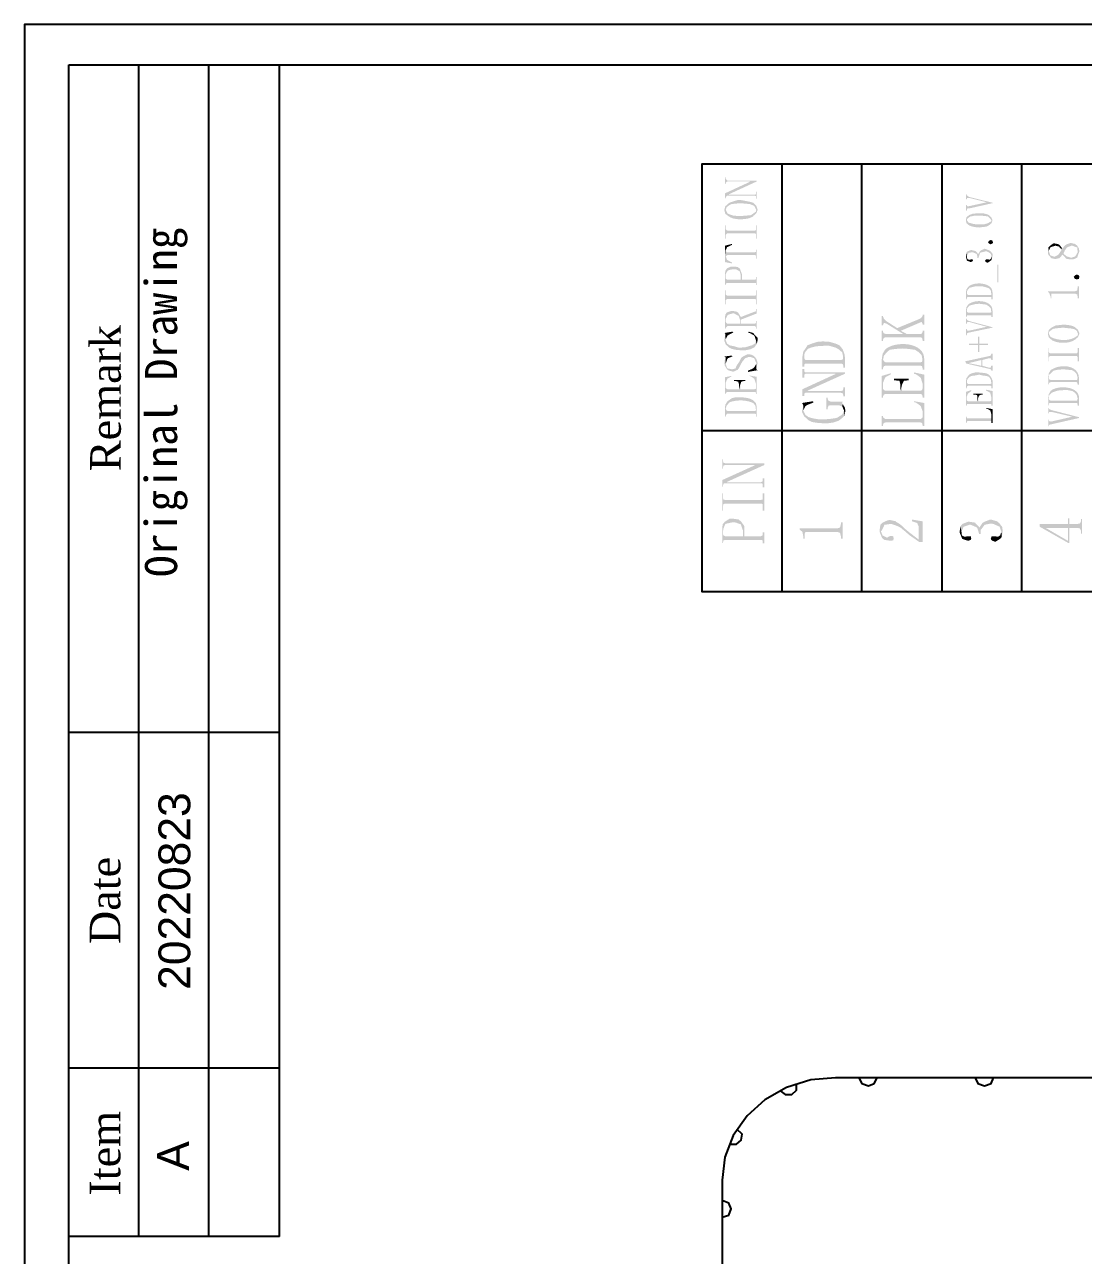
# Model space of a CAD drawing. Header units: millimetres. Extents: x 19 to 191, y 8 to 260.
# Drawn here: x 19.3 to 69.8, y 201.3 to 260.1 of the extents above; entities that cross this region are included whole.
import ezdxf

# ---------------------------------------------------------------- set-up
doc = ezdxf.new("R2010")
doc.units = ezdxf.units.MM
doc.layers.get('0').update_dxf_attribs({"linetype": 'CONTINUOUS'})

msp = doc.modelspace()

# ---------------------------------------------------------------- hatches: boundary and pattern name
for points in [[(52.726167, 252.821722), (52.726167, 252.504222), (52.7685, 252.504222), (52.7685, 252.567722), (52.810833, 252.610056), (52.853167, 252.631222), (53.9115, 252.631222), (53.9115, 252.610056), (54.250167, 252.631222), (54.250167, 252.673556), (52.853167, 252.673556), (52.810833, 252.715889), (52.7685, 252.758222), (52.7685, 252.821722)], [(52.726167, 252.059722), (52.726167, 251.826889), (52.7685, 251.826889), (52.7685, 251.869222), (52.810833, 251.932722), (52.853167, 251.953889), (52.916667, 252.017389), (54.250167, 252.631222), (53.9115, 252.610056)], [(52.705, 251.276556), (52.705, 251.255389), (52.747333, 251.086056), (52.7685, 251.276556), (52.810833, 251.403556), (52.959, 251.509389), (53.043667, 251.551722), (53.255333, 251.572889), (53.488167, 251.594056), (53.678667, 251.572889), (53.9115, 251.551722), (54.080833, 251.488222), (54.144333, 251.445889), (54.229, 251.276556), (54.229, 251.107222), (54.2925, 251.276556), (54.229, 251.467056), (54.080833, 251.615222), (53.932667, 251.657556), (53.721, 251.699889), (53.488167, 251.742222), (53.34, 251.742222), (53.128333, 251.678722), (52.937833, 251.615222), (52.916667, 251.594056), (52.747333, 251.445889)], [(52.853167, 251.953889), (54.144333, 251.953889), (54.207833, 251.932722), (54.207833, 251.805722), (54.250167, 251.805722), (54.250167, 252.144389), (54.207833, 252.144389), (54.207833, 252.017389), (54.144333, 251.996222), (52.916667, 251.996222), (52.916667, 252.017389)], [(52.747333, 251.086056), (52.916667, 250.959056), (53.019362, 250.902373), (53.135378, 250.862383), (53.26077, 250.837327), (53.391594, 250.825441), (53.523906, 250.824966), (53.653763, 250.834139), (53.77722, 250.851201), (53.890333, 250.874389), (54.080833, 250.959056), (54.080833, 250.980222), (54.229, 251.107222), (54.229, 251.276556), (54.207833, 251.191889), (54.0385, 251.064889), (53.975, 251.022556), (53.763333, 251.001389), (53.488167, 250.980222), (53.361167, 250.980222), (53.128333, 251.001389), (52.937833, 251.064889), (52.853167, 251.107222), (52.7685, 251.276556)], [(52.726167, 250.535722), (52.726167, 249.900722), (52.7685, 249.900722), (52.7685, 250.091222), (52.810833, 250.133556), (52.853167, 250.154722), (54.144333, 250.154722), (54.207833, 250.133556), (54.207833, 249.900722), (54.250167, 249.900722), (54.250167, 250.535722), (54.207833, 250.535722), (54.207833, 250.302889), (54.144333, 250.281722), (52.853167, 250.281722), (52.810833, 250.302889), (52.7685, 250.345222), (52.7685, 250.535722)], [(52.726167, 249.562056), (52.7685, 249.054056), (52.7685, 249.329222), (52.832, 249.498556), (52.853167, 249.498556), (53.064833, 249.604389), (53.064833, 249.646722)], [(52.726167, 249.562056), (52.726167, 248.778889), (53.064833, 248.715389), (53.064833, 248.757722), (53.0225, 248.778889), (52.832, 248.884722), (52.7685, 249.054056)], [(52.7685, 249.054056), (52.810833, 249.096389), (52.874333, 249.117556), (54.144333, 249.117556), (54.207833, 249.096389), (54.207833, 248.948222), (54.250167, 248.948222), (54.250167, 249.371556), (54.207833, 249.371556), (54.207833, 249.265722), (54.144333, 249.244556), (52.810833, 249.244556), (52.7685, 249.329222)], [(52.726167, 248.143889), (52.726167, 247.678222), (52.7685, 247.678222), (52.7685, 248.207389), (52.853167, 248.355556), (52.916667, 248.397889), (53.128333, 248.440222), (53.255333, 248.440222), (53.4035, 248.355556), (53.445833, 248.313222), (53.488167, 248.122722), (53.488167, 247.932222), (53.509333, 248.292056), (53.445833, 248.461389), (53.34, 248.546056), (53.128333, 248.567222), (53.0225, 248.567222), (52.832, 248.482556), (52.747333, 248.355556)], [(52.7685, 247.720556), (52.810833, 247.784056), (54.207833, 247.784056), (54.207833, 247.678222), (54.250167, 247.678222), (54.250167, 248.059222), (54.207833, 248.059222), (54.207833, 247.953389), (54.144333, 247.932222), (53.551667, 247.932222), (53.551667, 248.165056), (53.509333, 248.292056), (53.488167, 247.932222), (52.853167, 247.932222), (52.810833, 247.953389), (52.7685, 247.995722), (52.7685, 248.122722)], [(52.726167, 247.424222), (52.726167, 246.768056), (52.7685, 246.768056), (52.7685, 246.958556), (52.810833, 247.000889), (52.853167, 247.022056), (54.144333, 247.022056), (54.207833, 247.000889), (54.207833, 246.768056), (54.250167, 246.768056), (54.250167, 247.424222), (54.207833, 247.424222), (54.207833, 247.191389), (54.144333, 247.170222), (52.853167, 247.170222), (52.810833, 247.191389), (52.7685, 247.233722), (52.7685, 247.424222)], [(52.726167, 246.048389), (52.726167, 245.603889), (52.7685, 245.603889), (52.7685, 246.069556), (52.853167, 246.238889), (52.874333, 246.260056), (53.086, 246.323556), (53.170667, 246.323556), (53.361167, 246.217722), (53.382333, 246.217722), (53.445833, 246.027222), (53.445833, 245.836722), (53.467, 246.196556), (53.361167, 246.365889), (53.297667, 246.408222), (53.086, 246.450556), (52.980167, 246.429389), (52.810833, 246.365889), (52.747333, 246.260056)], [(53.488167, 246.154222), (53.488167, 246.027222), (54.250167, 246.323556), (54.250167, 246.535222), (54.207833, 246.535222), (54.207833, 246.429389), (54.144333, 246.408222)], [(52.7685, 245.646222), (52.853167, 245.730889), (54.144333, 245.730889), (54.207833, 245.688556), (54.207833, 245.603889), (54.250167, 245.603889), (54.250167, 245.963722), (54.207833, 245.963722), (54.207833, 245.857889), (54.144333, 245.836722), (53.488167, 245.836722), (53.488167, 246.154222), (53.467, 246.196556), (53.445833, 245.836722), (52.853167, 245.836722), (52.810833, 245.857889), (52.7685, 245.921389), (52.7685, 246.006056)], [(60.219167, 246.196556), (60.219167, 245.752056), (60.282667, 245.752056), (60.282667, 245.773222), (60.325, 245.879056), (60.452, 245.836722), (61.235167, 245.349889), (61.4045, 245.349889), (61.129333, 245.498056), (60.96, 245.625056), (60.430833, 245.963722), (60.325, 246.069556), (60.282667, 246.175389), (60.282667, 246.196556)], [(60.96, 245.625056), (61.129333, 245.498056), (62.018333, 245.879056), (62.124167, 245.921389), (62.1665, 245.836722), (62.1665, 245.794389), (62.251167, 245.794389), (62.251167, 246.260056), (62.1665, 246.260056), (62.1665, 246.196556), (62.145333, 246.154222), (62.0395, 246.069556)], [(52.705, 245.392222), (52.747333, 245.349889), (52.747333, 245.286389), (52.7685, 245.053556), (52.7685, 245.095889), (52.853167, 245.265222), (52.916667, 245.307556), (53.128333, 245.413389), (53.086, 245.455722)], [(52.705, 245.074722), (52.705, 245.011222), (52.7685, 244.841889), (52.937833, 244.693722), (53.064833, 244.630222), (53.255333, 244.587889), (53.488167, 244.566722), (53.721, 244.566722), (53.932667, 244.609056), (54.102, 244.693722), (54.123167, 244.693722), (54.250167, 244.863056), (54.207833, 245.053556), (54.186667, 244.905389), (54.017333, 244.799556), (53.932667, 244.778389), (53.721, 244.714889), (53.488167, 244.693722), (53.382333, 244.693722), (53.170667, 244.757222), (52.959, 244.799556), (52.832, 244.884222), (52.7685, 245.053556), (52.747333, 245.286389), (52.726167, 245.201722)], [(53.826833, 245.413389), (53.9115, 245.392222), (54.102, 245.286389), (54.144333, 245.244056), (54.207833, 245.053556), (54.250167, 244.863056), (54.2925, 245.053556), (54.2925, 245.159389), (54.144333, 245.307556), (54.080833, 245.392222), (53.869167, 245.455722)], [(60.219167, 245.498056), (60.219167, 245.011222), (60.282667, 245.011222), (60.282667, 245.074722), (60.325, 245.159389), (60.3885, 245.180556), (62.081833, 245.180556), (62.145333, 245.159389), (62.1665, 245.074722), (62.1665, 245.011222), (62.251167, 245.011222), (62.251167, 245.498056), (62.1665, 245.498056), (62.1665, 245.434556), (62.145333, 245.371056), (62.081833, 245.349889), (60.3885, 245.349889), (60.325, 245.371056), (60.282667, 245.434556), (60.282667, 245.498056)], [(56.430333, 244.249222), (56.430333, 243.783556), (56.515, 243.783556), (56.515, 244.249222), (56.536167, 244.439722), (56.684333, 244.630222), (56.8325, 244.693722), (57.0865, 244.757222), (57.425167, 244.778389), (57.7215, 244.778389), (58.017833, 244.693722), (58.166, 244.609056), (58.335333, 244.460889), (58.377667, 244.228056), (58.377667, 243.741222), (58.462333, 243.741222), (58.462333, 244.228056), (58.441167, 244.376222), (58.3565, 244.609056), (58.208333, 244.799556), (58.017833, 244.884222), (57.7215, 244.968889), (57.404, 244.990056), (57.15, 244.968889), (56.874833, 244.884222), (56.663167, 244.799556), (56.620833, 244.714889), (56.472667, 244.503222)], [(60.219167, 244.122222), (60.219167, 243.656556), (60.282667, 243.656556), (60.282667, 244.122222), (60.325, 244.312722), (60.494333, 244.503222), (60.600167, 244.587889), (60.875333, 244.630222), (61.214, 244.651389), (61.510333, 244.630222), (61.806667, 244.587889), (61.976, 244.482056), (62.124167, 244.333889), (62.1665, 244.101056), (62.1665, 243.635389), (62.251167, 243.635389), (62.251167, 244.101056), (62.241077, 244.258445), (62.199866, 244.39608), (62.131166, 244.514605), (62.038607, 244.614661), (61.92582, 244.696894), (61.796435, 244.761945), (61.654083, 244.81046), (61.502396, 244.84308), (61.345003, 244.860449), (61.185537, 244.863211), (61.027626, 244.852008), (60.874903, 244.827486), (60.730998, 244.790286), (60.599542, 244.741052), (60.484166, 244.680427), (60.3885, 244.609056), (60.2615, 244.397389)], [(52.705, 243.931722), (52.726167, 243.825889), (52.832, 243.656556), (52.874333, 243.614222), (53.086, 243.550722), (53.1495, 243.550722), (53.34, 243.635389), (53.4035, 243.720056), (53.509333, 243.931722), (53.572833, 244.037556), (53.699833, 244.185722), (53.869167, 244.249222), (53.932667, 244.249222), (54.123167, 244.185722), (54.144333, 244.143389), (54.229, 243.952889), (54.229, 243.698889), (54.250167, 243.825889), (54.2925, 243.952889), (54.268297, 244.051211), (54.235532, 244.137204), (54.19325, 244.210548), (54.140497, 244.270918), (54.076317, 244.317993), (53.999755, 244.351451), (53.909857, 244.370968), (53.805667, 244.376222), (53.594, 244.270389), (53.509333, 244.206889), (53.4035, 243.995222), (53.297667, 243.847056), (53.234167, 243.698889), (53.064833, 243.656556), (52.853167, 243.698889), (52.832, 243.720056), (52.7685, 243.910556), (52.7685, 244.206889), (52.726167, 244.101056)], [(52.705, 244.270389), (52.747333, 244.249222), (52.7685, 244.206889), (52.7685, 243.910556), (52.7685, 243.931722), (52.832, 244.122222), (52.874333, 244.185722), (53.086, 244.270389), (53.064833, 244.312722)], [(56.515, 243.847056), (56.536167, 243.910556), (56.5785, 243.931722), (58.271833, 243.931722), (58.3565, 243.910556), (58.377667, 243.847056), (58.377667, 244.228056), (58.3565, 244.122222), (58.271833, 244.101056), (56.5785, 244.101056), (56.536167, 244.143389), (56.515, 244.249222)], [(60.282667, 243.720056), (60.325, 243.804722), (60.3885, 243.825889), (62.081833, 243.825889), (62.145333, 243.804722), (62.1665, 243.720056), (62.1665, 244.101056), (62.145333, 244.016389), (62.081833, 243.995222), (60.3885, 243.995222), (60.325, 244.037556), (60.282667, 244.122222)], [(53.826833, 243.593056), (53.826833, 243.529556), (54.2925, 243.614222), (54.229, 243.656556), (54.229, 243.952889), (54.229, 243.910556), (54.123167, 243.741222), (54.0385, 243.677722)], [(56.430333, 243.677722), (56.430333, 243.254389), (56.515, 243.254389), (56.515, 243.339056), (56.536167, 243.423722), (56.5785, 243.444889), (57.996667, 243.444889), (57.996667, 243.423722), (58.462333, 243.444889), (58.462333, 243.508389), (56.5785, 243.508389), (56.536167, 243.529556), (56.515, 243.614222), (56.515, 243.677722)], [(56.430333, 242.704056), (56.430333, 242.386556), (56.515, 242.386556), (56.515, 242.450056), (56.536167, 242.513556), (56.5785, 242.534722), (56.684333, 242.640556), (58.462333, 243.444889), (57.996667, 243.423722)], [(60.219167, 243.339056), (60.219167, 242.301889), (60.282667, 242.301889), (60.282667, 243.021556), (60.367333, 243.233222), (60.3885, 243.275556), (60.663667, 243.423722), (60.6425, 243.466056)], [(61.764333, 243.444889), (61.849, 243.423722), (62.060667, 243.275556), (62.081833, 243.254389), (62.1665, 242.979222), (62.1665, 242.301889), (62.251167, 242.301889), (62.251167, 243.402556), (61.764333, 243.508389)], [(52.726167, 243.275556), (52.726167, 242.471222), (52.7685, 242.471222), (52.7685, 243.021556), (52.832, 243.169722), (52.853167, 243.212056), (53.043667, 243.317889), (53.0225, 243.339056)], [(52.7685, 242.513556), (52.810833, 242.555889), (52.853167, 242.577056), (54.144333, 242.577056), (54.207833, 242.555889), (54.207833, 242.513556), (54.207833, 242.767556), (54.207833, 242.725222), (54.144333, 242.704056), (53.467, 242.704056), (53.467, 242.936889), (53.4035, 242.704056), (52.853167, 242.704056), (52.810833, 242.725222), (52.7685, 242.767556), (52.7685, 243.021556)], [(53.170667, 243.148556), (53.170667, 243.106222), (53.234167, 243.106222), (53.361167, 243.063889), (53.4035, 242.936889), (53.4035, 242.704056), (53.467, 242.936889), (53.509333, 243.063889), (53.678667, 243.106222), (53.699833, 243.106222), (53.699833, 243.148556)], [(53.890333, 243.339056), (53.975, 243.317889), (54.123167, 243.212056), (54.144333, 243.169722), (54.207833, 242.979222), (54.207833, 242.471222), (54.250167, 242.471222), (54.250167, 243.296722), (53.9115, 243.360222)], [(60.282667, 242.365389), (60.325, 242.450056), (60.3885, 242.471222), (62.081833, 242.471222), (62.145333, 242.450056), (62.1665, 242.365389), (62.1665, 242.725222), (62.145333, 242.661722), (62.081833, 242.640556), (61.192833, 242.640556), (61.192833, 242.936889), (61.108167, 242.640556), (60.3885, 242.640556), (60.325, 242.661722), (60.282667, 242.725222), (60.282667, 243.021556)], [(60.811833, 243.212056), (60.811833, 243.127389), (60.875333, 243.127389), (61.065833, 243.106222), (61.108167, 242.936889), (61.108167, 242.640556), (61.192833, 242.936889), (61.2775, 243.106222), (61.446833, 243.127389), (61.510333, 243.127389), (61.510333, 243.212056)], [(52.726167, 241.772722), (52.726167, 241.391722), (52.7685, 241.391722), (52.7685, 241.772722), (52.810833, 241.920889), (52.937833, 242.069056), (53.0225, 242.111389), (53.234167, 242.153722), (53.488167, 242.174889), (53.699833, 242.153722), (53.9115, 242.111389), (54.080833, 242.047889), (54.186667, 241.920889), (54.207833, 241.751556), (54.207833, 241.391722), (54.250167, 241.391722), (54.250167, 241.878556), (54.207833, 242.047889), (54.080833, 242.174889), (53.9115, 242.259556), (53.721, 242.301889), (53.467, 242.323056), (53.255333, 242.323056), (53.064833, 242.280722), (52.916667, 242.174889), (52.853167, 242.132556), (52.747333, 241.963222)], [(56.5785, 242.534722), (58.271833, 242.534722), (58.3565, 242.513556), (58.377667, 242.450056), (58.377667, 242.365389), (58.462333, 242.365389), (58.462333, 242.788722), (58.377667, 242.788722), (58.377667, 242.704056), (58.3565, 242.640556), (58.271833, 242.619389), (56.684333, 242.619389), (56.684333, 242.640556)], [(57.573333, 242.301889), (57.573333, 241.751556), (57.636833, 241.751556), (57.636833, 241.815056), (57.679167, 241.920889), (57.785, 241.942056), (58.166, 241.942056), (58.335333, 241.878556), (58.335333, 242.090222), (58.3565, 242.111389), (57.785, 242.111389), (57.679167, 242.153722), (57.636833, 242.238389), (57.636833, 242.301889)], [(52.7685, 241.434056), (52.810833, 241.518722), (52.853167, 241.539889), (54.144333, 241.539889), (54.207833, 241.518722), (54.207833, 241.434056), (54.207833, 241.751556), (54.207833, 241.688056), (54.144333, 241.666889), (52.853167, 241.666889), (52.810833, 241.688056), (52.7685, 241.772722)], [(56.409167, 242.047889), (56.4515, 241.984389), (56.472667, 241.920889), (56.472667, 241.688056), (56.5785, 241.899722), (56.684333, 241.963222), (56.9595, 242.069056), (56.938333, 242.132556)], [(56.409167, 241.688056), (56.409167, 241.624556), (56.515, 241.412889), (56.726667, 241.222389), (56.896, 241.137722), (57.171167, 241.095389), (57.488667, 241.074222), (57.615667, 241.074222), (57.912, 241.116556), (58.166, 241.201222), (58.250667, 241.264722), (58.441167, 241.434056), (58.42, 241.688056), (58.335333, 241.497556), (58.1025, 241.349389), (58.039, 241.328222), (57.742667, 241.285889), (57.488667, 241.264722), (57.2135, 241.264722), (56.9595, 241.307056), (56.726667, 241.370556), (56.5785, 241.476389), (56.472667, 241.688056), (56.472667, 241.920889), (56.4515, 241.815056)], [(58.335333, 241.878556), (58.42, 241.688056), (58.441167, 241.434056), (58.4835, 241.688056), (58.462333, 241.815056), (58.377667, 241.963222), (58.335333, 241.984389), (58.335333, 242.090222)], [(61.764333, 242.090222), (61.849, 242.069056), (62.060667, 241.920889), (62.081833, 241.899722), (62.1665, 241.666889), (62.1665, 240.947222), (62.251167, 240.947222), (62.251167, 242.047889), (61.764333, 242.132556)], [(60.219167, 241.434056), (60.219167, 240.947222), (60.282667, 240.947222), (60.282667, 241.010722), (60.325, 241.095389), (60.3885, 241.116556), (62.081833, 241.116556), (62.145333, 241.095389), (62.1665, 241.010722), (62.1665, 241.370556), (62.145333, 241.328222), (62.081833, 241.285889), (60.3885, 241.285889), (60.325, 241.328222), (60.282667, 241.370556), (60.282667, 241.434056)], [(52.599167, 239.359722), (52.599167, 238.915222), (52.6415, 238.915222), (52.6415, 238.999889), (52.662667, 239.063389), (52.747333, 239.084556), (54.144333, 239.084556), (54.144333, 239.063389), (54.61, 239.084556), (54.61, 239.169222), (52.747333, 239.169222), (52.662667, 239.190389), (52.6415, 239.253889), (52.6415, 239.359722)], [(52.599167, 238.364889), (52.599167, 238.047389), (52.6415, 238.047389), (52.6415, 238.110889), (52.662667, 238.195556), (52.747333, 238.216722), (52.832, 238.280222), (54.61, 239.084556), (54.144333, 239.063389)], [(52.747333, 238.216722), (54.440667, 238.216722), (54.525333, 238.195556), (54.525333, 238.026222), (54.61, 238.026222), (54.61, 238.449556), (54.525333, 238.449556), (54.525333, 238.301389), (54.440667, 238.259056), (52.832, 238.259056), (52.832, 238.280222)], [(52.599167, 237.729889), (52.599167, 236.904389), (52.6415, 236.904389), (52.6415, 237.137222), (52.662667, 237.221889), (52.747333, 237.243056), (54.440667, 237.243056), (54.525333, 237.221889), (54.525333, 236.904389), (54.61, 236.904389), (54.61, 237.729889), (54.525333, 237.729889), (54.525333, 237.433556), (54.440667, 237.412389), (52.747333, 237.412389), (52.662667, 237.433556), (52.6415, 237.497056), (52.6415, 237.729889)], [(52.599167, 235.973056), (52.599167, 235.359222), (52.6415, 235.359222), (52.6415, 235.930722), (52.662667, 236.057722), (52.747333, 236.269389), (52.832, 236.290556), (53.128333, 236.354056), (53.255333, 236.332889), (53.488167, 236.248222), (53.509333, 236.184722), (53.594, 235.951889), (53.594, 235.676722), (53.6575, 236.163556), (53.509333, 236.375222), (53.382333, 236.481056), (53.086, 236.523389), (52.959, 236.523389), (52.726167, 236.375222), (52.620333, 236.248222)], [(60.155667, 236.227056), (60.176833, 235.930722), (60.219167, 235.951889), (60.325, 236.163556), (60.346167, 236.227056), (60.6425, 236.269389), (60.684833, 236.269389), (60.981167, 236.163556), (61.108167, 236.100056), (61.341, 235.909556), (61.5315, 235.740222), (61.743167, 235.592056), (61.806667, 235.549722), (62.018333, 235.401556), (61.976, 235.528556), (61.750856, 235.702122), (61.530574, 235.871191), (61.316046, 236.048859), (61.108167, 236.248222), (60.8965, 236.375222), (60.8965, 236.396389), (60.600167, 236.459889), (60.494333, 236.438722), (60.2615, 236.332889)], [(61.6585, 236.481056), (61.6585, 236.396389), (61.9125, 236.311722), (61.976, 236.163556), (61.976, 235.528556), (62.018333, 235.401556), (62.1665, 235.401556), (62.1665, 236.396389)], [(63.986833, 236.163556), (64.029167, 235.888389), (64.029167, 235.909556), (64.135, 236.142389), (64.156167, 236.142389), (64.410167, 236.227056), (64.473667, 236.227056), (64.727667, 236.121222), (64.791167, 236.057722), (64.875833, 235.782556), (64.939333, 235.782556), (64.939333, 235.973056), (65.0875, 236.163556), (65.129833, 236.227056), (65.426167, 236.290556), (65.553167, 236.269389), (65.786, 236.163556), (65.8495, 236.142389), (65.934167, 235.888389), (65.955333, 235.655556), (65.997667, 235.909556), (65.9765, 236.121222), (65.828333, 236.311722), (65.7225, 236.396389), (65.426167, 236.481056), (65.405, 236.481056), (65.129833, 236.375222), (65.024, 236.311722), (64.875833, 236.078889), (64.875833, 236.121222), (64.685333, 236.311722), (64.685333, 236.332889), (64.389, 236.375222), (64.346667, 236.375222), (64.0715, 236.269389)], [(67.7545, 236.269389), (67.7545, 236.142389), (69.130333, 235.359222), (69.172667, 235.359222), (69.172667, 236.078889), (69.574833, 236.078889), (69.680667, 236.057722), (69.744167, 235.930722), (69.744167, 235.803722), (69.7865, 235.803722), (69.7865, 236.502222), (69.744167, 236.502222), (69.744167, 236.396389), (69.680667, 236.290556), (69.574833, 236.269389), (69.172667, 236.269389), (69.172667, 236.544556), (69.109167, 236.544556), (69.109167, 235.465056), (68.050833, 236.078889)], [(52.6415, 235.401556), (52.662667, 235.486222), (52.747333, 235.507389), (54.440667, 235.507389), (54.525333, 235.486222), (54.525333, 235.338056), (54.61, 235.338056), (54.61, 235.867222), (54.525333, 235.867222), (54.525333, 235.719056), (54.440667, 235.676722), (53.6575, 235.676722), (53.6575, 236.163556), (53.594, 235.676722), (52.747333, 235.676722), (52.662667, 235.719056), (52.6415, 235.761389), (52.6415, 235.930722)], [(56.303333, 236.057722), (56.303333, 235.994222), (56.430333, 235.888389), (56.472667, 235.676722), (56.472667, 235.570889), (56.536167, 235.570889), (56.536167, 235.761389), (56.557333, 235.867222), (56.642, 235.888389), (58.1025, 235.888389), (58.2295, 235.846056), (58.271833, 235.676722), (58.271833, 235.570889), (58.3565, 235.570889), (58.3565, 236.354056), (58.271833, 236.354056), (58.271833, 236.269389), (58.2295, 236.100056), (58.1025, 236.057722)], [(60.113333, 235.951889), (60.1345, 235.846056), (60.240333, 235.592056), (60.346167, 235.507389), (60.6425, 235.465056), (60.7695, 235.486222), (60.790667, 235.570889), (60.7695, 235.676722), (60.684833, 235.697889), (60.579, 235.676722), (60.473167, 235.613222), (60.2615, 235.719056), (60.176833, 235.930722), (60.155667, 236.227056)], [(63.9445, 235.930722), (63.9445, 235.846056), (64.050333, 235.592056), (64.0715, 235.549722), (64.346667, 235.465056), (64.473667, 235.507389), (64.494833, 235.570889), (64.473667, 235.676722), (64.304333, 235.676722), (64.177333, 235.655556), (64.050333, 235.719056), (64.029167, 235.888389), (63.986833, 236.163556)], [(65.426167, 235.549722), (65.4685, 235.486222), (65.616667, 235.422722), (65.659, 235.422722), (65.891833, 235.570889), (65.955333, 235.655556), (65.934167, 235.888389), (65.870667, 235.719056), (65.764833, 235.655556), (65.659, 235.676722), (65.4685, 235.676722)], [(67.7545, 236.269389), (68.050833, 236.078889), (69.109167, 236.078889), (69.109167, 235.465056), (69.109167, 236.269389)]]:
    msp.add_hatch(color=7).paths.add_polyline_path(points)
at = {"true_color": 0xff0000}
for points in [[(64.240833, 252.017389), (64.240833, 251.784556), (64.283167, 251.784556), (64.304333, 251.848056), (64.389, 251.848056), (65.235667, 251.636389), (65.510833, 251.594056), (65.510833, 251.615222), (64.389, 251.890389), (64.304333, 251.953889), (64.283167, 251.975056), (64.283167, 252.017389)], [(64.240833, 251.509389), (64.240833, 251.234222), (64.283167, 251.234222), (64.283167, 251.255389), (64.304333, 251.340056), (64.389, 251.340056), (65.510833, 251.594056), (65.235667, 251.636389), (64.367833, 251.445889), (64.304333, 251.445889), (64.283167, 251.488222), (64.283167, 251.509389)], [(64.262, 250.916722), (64.283167, 250.789722), (64.304333, 250.853222), (64.4525, 250.959056), (64.494833, 250.959056), (64.664167, 251.001389), (64.939333, 251.001389), (65.151, 250.980222), (65.299167, 250.959056), (65.362667, 250.895556), (65.447333, 250.789722), (65.4685, 250.641556), (65.510833, 250.789722), (65.451399, 250.917762), (65.359674, 251.008318), (65.243284, 251.067132), (65.109857, 251.099946), (64.967022, 251.112504), (64.822404, 251.110546), (64.683632, 251.099816), (64.558333, 251.086056), (64.389, 251.022556)], [(64.240833, 250.789722), (64.262, 250.641556), (64.389, 250.535722), (64.494833, 250.493389), (64.664167, 250.451056), (64.875833, 250.429889), (65.024, 250.451056), (65.2145, 250.472222), (65.3415, 250.535722), (65.4685, 250.641556), (65.447333, 250.789722), (65.447333, 250.726222), (65.299167, 250.641556), (65.235667, 250.620389), (65.0875, 250.578056), (64.791167, 250.578056), (64.600667, 250.599222), (64.4525, 250.641556), (64.367833, 250.662722), (64.283167, 250.789722), (64.262, 250.916722)], [(64.262, 249.223389), (64.283167, 249.054056), (64.283167, 249.075222), (64.346667, 249.181056), (64.367833, 249.223389), (64.516, 249.244556), (64.5795, 249.244556), (64.727667, 249.181056), (64.77, 249.138722), (64.791167, 248.969389), (64.8335, 248.969389), (64.918167, 249.223389), (64.981667, 249.244556), (65.151, 249.286889), (65.235667, 249.286889), (65.362667, 249.223389), (65.426167, 249.181056), (65.4685, 249.054056), (65.4685, 248.905889), (65.510833, 249.054056), (65.510833, 249.181056), (65.405, 249.308056), (65.320333, 249.350389), (65.151, 249.413889), (65.129833, 249.413889), (64.981667, 249.350389), (64.918167, 249.308056), (64.812333, 249.138722), (64.812333, 249.181056), (64.7065, 249.308056), (64.685333, 249.308056), (64.516, 249.350389), (64.473667, 249.350389), (64.304333, 249.286889)], [(65.532, 249.710222), (65.510833, 249.667889), (65.426167, 249.625556), (65.3415, 249.667889), (65.299167, 249.710222), (65.3415, 249.794889), (65.426167, 249.837222), (65.510833, 249.794889)], [(68.156667, 249.308056), (68.156667, 249.159889), (68.2625, 249.032889), (68.304833, 248.969389), (68.495333, 248.927056), (68.5165, 248.927056), (68.707, 248.969389), (68.728167, 248.990556), (68.855167, 249.138722), (68.8975, 249.096389), (69.0245, 248.948222), (69.066833, 248.927056), (69.2785, 248.905889), (69.363167, 248.905889), (69.553667, 248.990556), (69.596, 249.117556), (69.574833, 249.286889), (69.574833, 249.244556), (69.490167, 249.096389), (69.469, 249.054056), (69.2785, 248.990556), (69.257333, 248.990556), (69.045667, 249.054056), (69.0245, 249.075222), (68.8975, 249.181056), (68.855167, 249.435056), (68.812833, 249.477389), (68.812833, 249.371556), (68.749333, 249.265722), (68.6435, 249.117556), (68.474167, 249.032889), (68.283667, 249.096389), (68.2625, 249.117556), (68.199, 249.308056), (68.177833, 249.477389)], [(68.177833, 249.477389), (68.199, 249.308056), (68.199, 249.329222), (68.283667, 249.498556), (68.304833, 249.498556), (68.5165, 249.562056), (68.685833, 249.519722), (68.812833, 249.371556), (68.812833, 249.477389), (68.685833, 249.625556), (68.495333, 249.667889), (68.410667, 249.667889), (68.2625, 249.562056)], [(68.855167, 249.435056), (68.8975, 249.181056), (68.961, 249.329222), (69.066833, 249.477389), (69.109167, 249.498556), (69.2785, 249.562056), (69.320833, 249.562056), (69.490167, 249.498556), (69.553667, 249.477389), (69.574833, 249.286889), (69.596, 249.117556), (69.6595, 249.286889), (69.638333, 249.435056), (69.553667, 249.562056), (69.447833, 249.646722), (69.257333, 249.689056), (69.236167, 249.689056), (69.045667, 249.625556), (68.961, 249.562056)], [(64.240833, 249.075222), (64.240833, 249.032889), (64.283167, 248.863556), (64.304333, 248.842389), (64.473667, 248.778889), (64.558333, 248.821222), (64.5795, 248.863556), (64.558333, 248.905889), (64.473667, 248.905889), (64.389, 248.884722), (64.304333, 248.927056), (64.283167, 249.054056), (64.262, 249.223389)], [(65.151, 248.842389), (65.193333, 248.778889), (65.256833, 248.757722), (65.299167, 248.757722), (65.447333, 248.863556), (65.4685, 248.905889), (65.4685, 249.054056), (65.426167, 248.927056), (65.362667, 248.884722), (65.320333, 248.905889), (65.193333, 248.905889)], [(65.743667, 247.805222), (65.785998, 247.805222), (65.785998, 248.651896), (65.743667, 248.651896)], [(69.6595, 248.080389), (69.638333, 247.974556), (69.5325, 247.953389), (69.447833, 247.974556), (69.384333, 248.080389), (69.447833, 248.143889), (69.5325, 248.186222), (69.638333, 248.143889)], [(64.240833, 247.318389), (64.240833, 247.000889), (64.283167, 247.000889), (64.283167, 247.318389), (64.304333, 247.424222), (64.410167, 247.551222), (64.664167, 247.614722), (65.045167, 247.614722), (65.2145, 247.572389), (65.3415, 247.530056), (65.426167, 247.424222), (65.447333, 247.297222), (65.447333, 247.000889), (65.510833, 247.000889), (65.510833, 247.297222), (65.5076, 247.389076), (65.483773, 247.470291), (65.441781, 247.541052), (65.384048, 247.601543), (65.313002, 247.651949), (65.231067, 247.692454), (65.140672, 247.723243), (65.044241, 247.7445), (64.9442, 247.75641), (64.842977, 247.759158), (64.742998, 247.752927), (64.646688, 247.737902), (64.556473, 247.714268), (64.474781, 247.68221), (64.404037, 247.64191), (64.346667, 247.593556), (64.262, 247.466556)], [(68.156667, 247.381889), (68.156667, 247.360722), (68.220167, 247.297222), (68.283667, 247.127889), (68.283667, 247.043222), (68.326, 247.043222), (68.326, 247.276056), (69.447833, 247.276056), (69.553667, 247.233722), (69.574833, 247.127889), (69.574833, 247.043222), (69.638333, 247.043222), (69.638333, 247.614722), (69.574833, 247.614722), (69.574833, 247.551222), (69.553667, 247.424222), (69.447833, 247.381889)], [(64.283167, 247.043222), (64.304333, 247.106722), (65.447333, 247.106722), (65.447333, 247.043222), (65.447333, 247.297222), (65.447333, 247.212556), (64.346667, 247.212556), (64.304333, 247.233722), (64.283167, 247.318389)], [(64.240833, 246.450556), (64.240833, 246.154222), (64.283167, 246.154222), (64.283167, 246.450556), (64.304333, 246.577556), (64.410167, 246.704556), (64.664167, 246.768056), (64.875833, 246.789222), (65.2145, 246.746889), (65.3415, 246.662222), (65.426167, 246.577556), (65.447333, 246.429389), (65.447333, 246.154222), (65.510833, 246.154222), (65.510833, 246.429389), (65.506038, 246.525712), (65.481762, 246.610833), (65.440239, 246.684966), (65.383701, 246.748328), (65.31438, 246.801132), (65.234509, 246.843596), (65.14632, 246.875935), (65.052046, 246.898363), (64.953918, 246.911097), (64.854171, 246.914352), (64.755035, 246.908343), (64.658743, 246.893286), (64.567528, 246.869397), (64.483622, 246.836891), (64.409257, 246.795983), (64.346667, 246.746889), (64.262, 246.619889)], [(64.283167, 246.196556), (64.304333, 246.238889), (65.447333, 246.238889), (65.447333, 246.196556), (65.447333, 246.429389), (65.447333, 246.387056), (65.405, 246.365889), (64.346667, 246.365889), (64.304333, 246.387056), (64.283167, 246.450556)], [(64.240833, 246.069556), (64.240833, 245.836722), (64.283167, 245.836722), (64.304333, 245.921389), (64.389, 245.921389), (65.235667, 245.688556), (65.510833, 245.646222), (65.510833, 245.667389), (64.389, 245.963722), (64.304333, 246.006056), (64.283167, 246.048389), (64.283167, 246.069556)], [(68.156667, 245.349889), (68.199, 245.180556), (68.199, 245.349889), (68.220167, 245.455722), (68.3895, 245.582722), (68.474167, 245.603889), (68.6435, 245.625056), (68.8975, 245.646222), (69.066833, 245.625056), (69.2785, 245.603889), (69.447833, 245.561556), (69.5325, 245.498056), (69.596, 245.349889), (69.596, 245.201722), (69.6595, 245.349889), (69.6595, 245.371056), (69.596, 245.540389), (69.447833, 245.667389), (69.320833, 245.730889), (69.130333, 245.773222), (68.8975, 245.794389), (68.749333, 245.773222), (68.537667, 245.752056), (68.326, 245.646222), (68.199, 245.540389)], [(64.240833, 245.582722), (64.240833, 245.286389), (64.283167, 245.286389), (64.283167, 245.307556), (64.304333, 245.392222), (64.389, 245.413389), (65.510833, 245.646222), (65.235667, 245.688556), (64.367833, 245.498056), (64.304333, 245.498056), (64.283167, 245.561556), (64.283167, 245.582722)], [(64.389, 244.884222), (64.389, 244.820722), (64.812333, 244.820722), (64.812333, 244.482056), (64.875833, 244.482056), (64.875833, 244.820722), (65.299167, 244.820722), (65.299167, 244.884222), (64.875833, 244.884222), (64.875833, 245.222889), (64.812333, 245.222889), (64.812333, 244.884222)], [(68.199, 245.180556), (68.368333, 245.032389), (68.513906, 244.976246), (68.675002, 244.938842), (68.844986, 244.921853), (69.017224, 244.926952), (69.185079, 244.955815), (69.341917, 245.010114), (69.481103, 245.091525), (69.596, 245.201722), (69.596, 245.349889), (69.574833, 245.265222), (69.432942, 245.172726), (69.277839, 245.10806), (69.113342, 245.069389), (68.943273, 245.054878), (68.771451, 245.062692), (68.601696, 245.090994), (68.437828, 245.137949), (68.283667, 245.201722), (68.199, 245.349889)], [(68.177833, 244.672556), (68.177833, 244.037556), (68.199, 244.037556), (68.199, 244.228056), (68.220167, 244.270389), (68.283667, 244.291556), (69.5325, 244.291556), (69.553667, 244.270389), (69.574833, 244.228056), (69.574833, 244.037556), (69.638333, 244.037556), (69.638333, 244.672556), (69.574833, 244.672556), (69.574833, 244.482056), (69.553667, 244.439722), (69.5325, 244.418556), (68.283667, 244.418556), (68.220167, 244.439722), (68.199, 244.482056), (68.199, 244.672556)], [(64.1985, 244.037556), (64.262, 243.931722), (64.367833, 243.952889), (64.981667, 244.101056), (64.981667, 243.825889), (65.024, 244.101056), (65.3415, 244.185722), (65.426167, 244.185722), (65.447333, 244.122222), (65.447333, 244.101056), (65.510833, 244.101056), (65.510833, 244.397389), (65.447333, 244.397389), (65.447333, 244.376222), (65.426167, 244.312722), (65.362667, 244.291556)], [(64.262, 243.931722), (65.362667, 243.677722), (65.426167, 243.656556), (65.447333, 243.614222), (65.447333, 243.593056), (65.510833, 243.593056), (65.510833, 243.825889), (65.447333, 243.825889), (65.426167, 243.741222), (65.320333, 243.741222), (65.024, 243.825889), (65.024, 244.101056), (64.981667, 243.825889), (64.367833, 243.952889)], [(64.240833, 243.063889), (64.240833, 242.746389), (64.283167, 242.746389), (64.283167, 243.063889), (64.304333, 243.169722), (64.410167, 243.296722), (64.494833, 243.339056), (64.664167, 243.360222), (64.875833, 243.402556), (65.045167, 243.360222), (65.2145, 243.339056), (65.3415, 243.296722), (65.426167, 243.169722), (65.447333, 243.042722), (65.447333, 242.746389), (65.510833, 242.746389), (65.510833, 243.127389), (65.447333, 243.275556), (65.3415, 243.402556), (65.2145, 243.466056), (65.045167, 243.487222), (64.8335, 243.508389), (64.685333, 243.508389), (64.516, 243.466056), (64.389, 243.402556), (64.346667, 243.339056), (64.262, 243.233222)], [(68.177833, 243.275556), (68.177833, 242.915722), (68.199, 242.915722), (68.199, 243.275556), (68.220167, 243.402556), (68.368333, 243.529556), (68.431833, 243.593056), (68.622333, 243.635389), (68.8975, 243.656556), (69.320833, 243.614222), (69.447833, 243.529556), (69.5325, 243.423722), (69.574833, 243.254389), (69.574833, 242.915722), (69.638333, 242.915722), (69.638333, 243.254389), (69.621101, 243.369032), (69.585435, 243.46908), (69.533361, 243.555027), (69.4669, 243.627369), (69.388076, 243.686599), (69.298912, 243.733212), (69.201432, 243.767704), (69.097657, 243.790567), (68.989612, 243.802297), (68.87932, 243.803389), (68.768804, 243.794337), (68.660086, 243.775635), (68.55519, 243.747778), (68.45614, 243.71126), (68.364958, 243.666577), (68.283667, 243.614222), (68.199, 243.466056)], [(64.283167, 242.788722), (64.304333, 242.852222), (64.346667, 242.873389), (65.405, 242.873389), (65.447333, 242.852222), (65.447333, 242.788722), (65.447333, 243.042722), (65.447333, 242.979222), (65.405, 242.958056), (64.346667, 242.958056), (64.304333, 242.979222), (64.283167, 243.063889)], [(68.199, 242.958056), (68.220167, 243.021556), (68.283667, 243.042722), (69.5325, 243.042722), (69.553667, 243.021556), (69.574833, 242.958056), (69.574833, 243.254389), (69.553667, 243.169722), (69.5325, 243.148556), (68.283667, 243.148556), (68.220167, 243.169722), (68.199, 243.275556)], [(64.240833, 242.577056), (64.240833, 241.920889), (64.283167, 241.920889), (64.283167, 242.365389), (64.346667, 242.513556), (64.367833, 242.513556), (64.494833, 242.619389), (64.494833, 242.661722)], [(64.283167, 241.963222), (64.304333, 242.005556), (65.447333, 242.005556), (65.447333, 241.963222), (65.447333, 242.174889), (65.447333, 242.153722), (65.405, 242.132556), (64.8335, 242.132556), (64.8335, 242.323056), (64.791167, 242.132556), (64.346667, 242.132556), (64.304333, 242.153722), (64.283167, 242.174889), (64.283167, 242.365389)], [(64.600667, 242.492389), (64.600667, 242.450056), (64.664167, 242.450056), (64.77, 242.428889), (64.791167, 242.323056), (64.791167, 242.132556), (64.8335, 242.323056), (64.897, 242.428889), (65.024, 242.450056), (65.045167, 242.450056), (65.045167, 242.492389)], [(65.193333, 242.640556), (65.256833, 242.619389), (65.405, 242.534722), (65.405, 242.513556), (65.447333, 242.344222), (65.447333, 241.920889), (65.510833, 241.920889), (65.510833, 242.619389), (65.2145, 242.682889)], [(68.177833, 242.280722), (68.177833, 241.920889), (68.199, 241.920889), (68.199, 242.280722), (68.220167, 242.428889), (68.368333, 242.555889), (68.622333, 242.640556), (68.8975, 242.661722), (69.109167, 242.661722), (69.320833, 242.619389), (69.447833, 242.534722), (69.5325, 242.428889), (69.574833, 242.259556), (69.574833, 241.920889), (69.638333, 241.920889), (69.638333, 242.259556), (69.635615, 242.367009), (69.608601, 242.461759), (69.560155, 242.544101), (69.493143, 242.614329), (69.41043, 242.672737), (69.31488, 242.71962), (69.209359, 242.755274), (69.096731, 242.779991), (68.979862, 242.794067), (68.861616, 242.797797), (68.744858, 242.791474), (68.632454, 242.775394), (68.527267, 242.749851), (68.432164, 242.715139), (68.350009, 242.671554), (68.283667, 242.619389), (68.199, 242.471222)], [(68.199, 241.963222), (68.220167, 242.047889), (69.553667, 242.047889), (69.574833, 241.963222), (69.574833, 242.259556), (69.553667, 242.174889), (69.5325, 242.153722), (68.283667, 242.153722), (68.220167, 242.196056), (68.199, 242.280722)], [(65.193333, 241.772722), (65.256833, 241.772722), (65.405, 241.688056), (65.447333, 241.539889), (65.447333, 241.095389), (65.510833, 241.095389), (65.510833, 241.751556), (65.2145, 241.815056)], [(68.177833, 241.815056), (68.177833, 241.539889), (68.199, 241.539889), (68.199, 241.561056), (68.220167, 241.624556), (68.326, 241.624556), (69.320833, 241.391722), (69.638333, 241.328222), (69.638333, 241.370556), (68.326, 241.709222), (68.220167, 241.751556), (68.199, 241.793889), (68.199, 241.815056)], [(64.240833, 241.391722), (64.240833, 241.095389), (64.283167, 241.095389), (64.283167, 241.137722), (64.304333, 241.180056), (65.447333, 241.180056), (65.447333, 241.137722), (65.447333, 241.349389), (65.447333, 241.307056), (64.304333, 241.307056), (64.283167, 241.349389), (64.283167, 241.391722)], [(68.177833, 241.264722), (68.177833, 240.926056), (68.199, 240.926056), (68.199, 240.968389), (68.220167, 241.010722), (68.326, 241.031889), (69.638333, 241.328222), (69.320833, 241.391722), (68.304833, 241.158889), (68.220167, 241.180056), (68.199, 241.222389), (68.199, 241.264722)]]:
    msp.add_hatch(color=1, dxfattribs=at).paths.add_polyline_path(points)

# ---------------------------------------------------------------- linework, layer by layer
at = {"color": 7}
for points in [[(190.5635, 260.124222), (19.282833, 260.124222), (19.282833, 29.111222), (190.5635, 29.111222)], [(21.3995, 258.198056), (188.425667, 258.198056), (188.425667, 31.037389), (21.3995, 31.037389)]]:
    msp.add_lwpolyline(points, close=True, dxfattribs=at)
for points in [[(24.743833, 202.233389), (24.743833, 258.198056)], [(28.088167, 202.233389), (28.088167, 258.198056)], [(28.088167, 202.233389), (28.088167, 258.198056)], [(28.088167, 202.233389), (28.088167, 258.198056)], [(31.453667, 202.233389), (31.453667, 258.198056)], [(101.261333, 233.030889), (51.646667, 233.030889), (51.646667, 253.477889), (101.261333, 253.477889)], [(55.456667, 233.030889), (55.456667, 253.477889)], [(59.266667, 233.030889), (59.266667, 253.477889)], [(63.097833, 233.030889), (63.097833, 253.477889)], [(66.907833, 233.030889), (66.907833, 253.477889)], [(101.261333, 240.714389), (51.646667, 240.714389)], [(31.453667, 226.299889), (21.3995, 226.299889)], [(31.453667, 210.276722), (21.3995, 210.276722)], [(58.017833, 209.811056), (56.8325, 209.705222), (55.668333, 209.345389), (54.631167, 208.752722), (53.7845, 207.990722), (53.128333, 207.059389), (52.726167, 206.022222), (52.599167, 204.921556)], [(55.350833, 209.197222), (55.604833, 209.006722), (55.922333, 209.006722), (56.155167, 209.218389), (56.155167, 209.535889)], [(88.9, 209.811056), (58.017833, 209.811056)], [(59.1185, 209.811056), (59.266667, 209.535889), (59.584167, 209.430056), (59.859333, 209.535889), (60.0075, 209.811056)], [(64.685333, 209.811056), (64.812333, 209.535889), (65.129833, 209.430056), (65.447333, 209.535889), (65.553167, 209.811056)], [(52.937833, 206.636056), (53.2765, 206.636056), (53.509333, 206.826556), (53.551667, 207.122889), (53.297667, 207.355722)], [(52.599167, 204.921556), (52.599167, 184.982556)], [(52.599167, 203.143556), (52.916667, 203.249389), (53.0225, 203.545722), (52.916667, 203.820889), (52.599167, 203.947889)], [(31.453667, 202.233389), (21.3995, 202.233389)]]:
    msp.add_lwpolyline(points, dxfattribs=at)

# ---------------------------------------------------------------- texts
at = {"color": 7, "attachment_point": 7, "rotation": 90}
for s, insert, char_height in [('{\\fSimSun|b0|i0|c0;Original Drawing}', (27.072211, 233.72905), 1.535158), ('{\\fTimes New Roman|b0|i0|c0;Remark}', (23.897159, 238.788172), 1.462588), ('{\\fArial|b0|i0|c0;20220823}', (27.215757, 214.008475), 1.519432), ('{\\fTimes New Roman|b0|i0|c0;Date}', (23.875941, 216.194375), 1.462588), ('{\\fTimes New Roman|b0|i0|c0;Item}', (23.875941, 204.180827), 1.462588), ('{\\fArial|b0|i0|c0;A}', (27.132386, 205.366371), 1.519432)]:
    msp.add_mtext(s, dxfattribs=dict(at, insert=insert, char_height=char_height))

doc.saveas('drawing.dxf')
